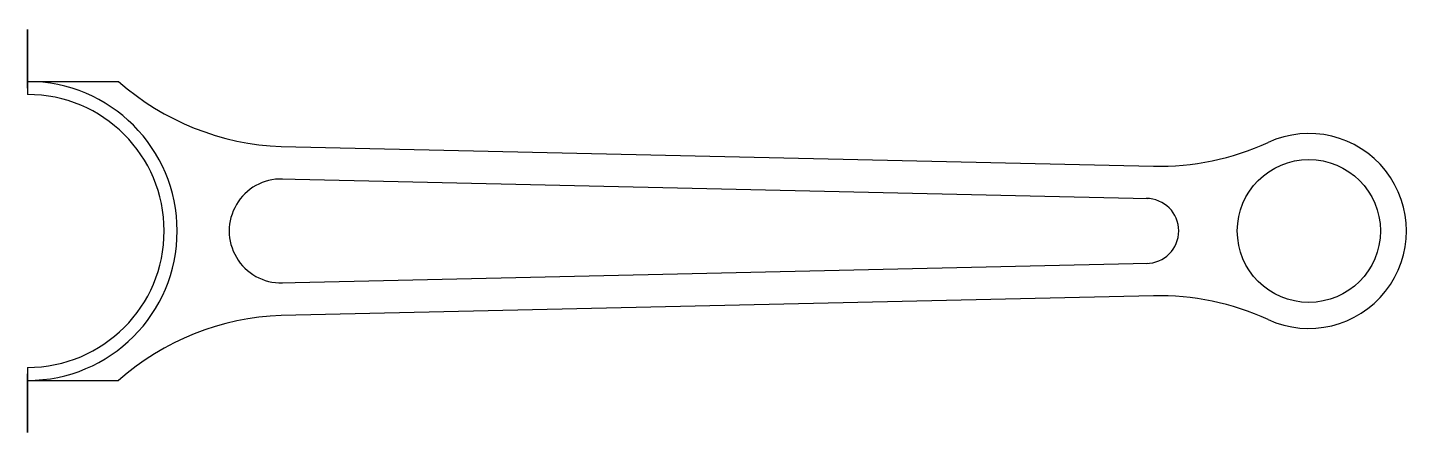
# Model space of a CAD drawing. Header units: millimetres. Extents: x 394 to 606, y 452 to 514.
import ezdxf

# ---------------------------------------------------------------- set-up
doc = ezdxf.new("R2010")
doc.units = ezdxf.units.MM

msp = doc.modelspace()

# ---------------------------------------------------------------- linework, layer by layer
at = {"extrusion": (1, 0, -1.77636e-15)}
for p, q in [((393.53, 506.07, -15), (393.53, 508.07)), ((393.53, 508.07), (393.53, 506.07, 15)), ((393.53, 460.07, -15), (393.53, 458.07)), ((393.53, 458.07), (393.53, 460.07, 15))]:
    msp.add_line(p, q, dxfattribs=at)
for p, q in [((393.53, 506.07), (407.53, 506.07)), ((393.53, 506.07), (405.53, 506.07)), ((393.53, 506.07), (393.53, 504.07)), ((432.53, 496.07), (566.64, 493.04)), ((432.42, 491.07), (565.75, 488.06)), ((565.75, 478.07), (432.42, 475.06)), ((566.64, 473.09), (432.53, 470.07)), ((393.53, 462.07), (393.53, 460.07)), ((393.53, 460.07), (407.53, 460.07)), ((393.53, 460.07), (405.53, 460.07))]:
    msp.add_line(p, q)
for points in [[(407.53, 506.07, 0.173343), (432.53, 496.07, 0.018618)], [(432.53, 470.07, 0.173343), (407.53, 460.07, 2.641569)]]:
    msp.add_lwpolyline(points, format="xyb")
for centre in [(508.07, 0, 393.53), (458.07, 0, 393.53)]:
    msp.add_circle(centre, 3, dxfattribs=at)
msp.add_circle((590.53, 483.07), 11)
for centre, start, end in [((508.07, 0, 393.53), 262.4054, 97.5946), ((458.07, 0, 393.53), 82.4054, 277.5946)]:
    msp.add_arc(centre, 6, start, end, dxfattribs=at)
for centre, radius, start, end in [((393.53, 483.07), 23, 270, 90), ((393.53, 483.07), 21, 270, 90), ((567.54, 533.03), 40, 268.7078, 294.7078), ((590.53, 483.07), 15, 245.2922, 114.7078), ((432.53, 483.07), 8, 88.7078, 271.2922), ((565.53, 483.07), 5, 270, 90), ((567.54, 433.1), 40, 65.2922, 91.2922)]:
    msp.add_arc(centre, radius, start, end)

doc.saveas('drawing.dxf')
